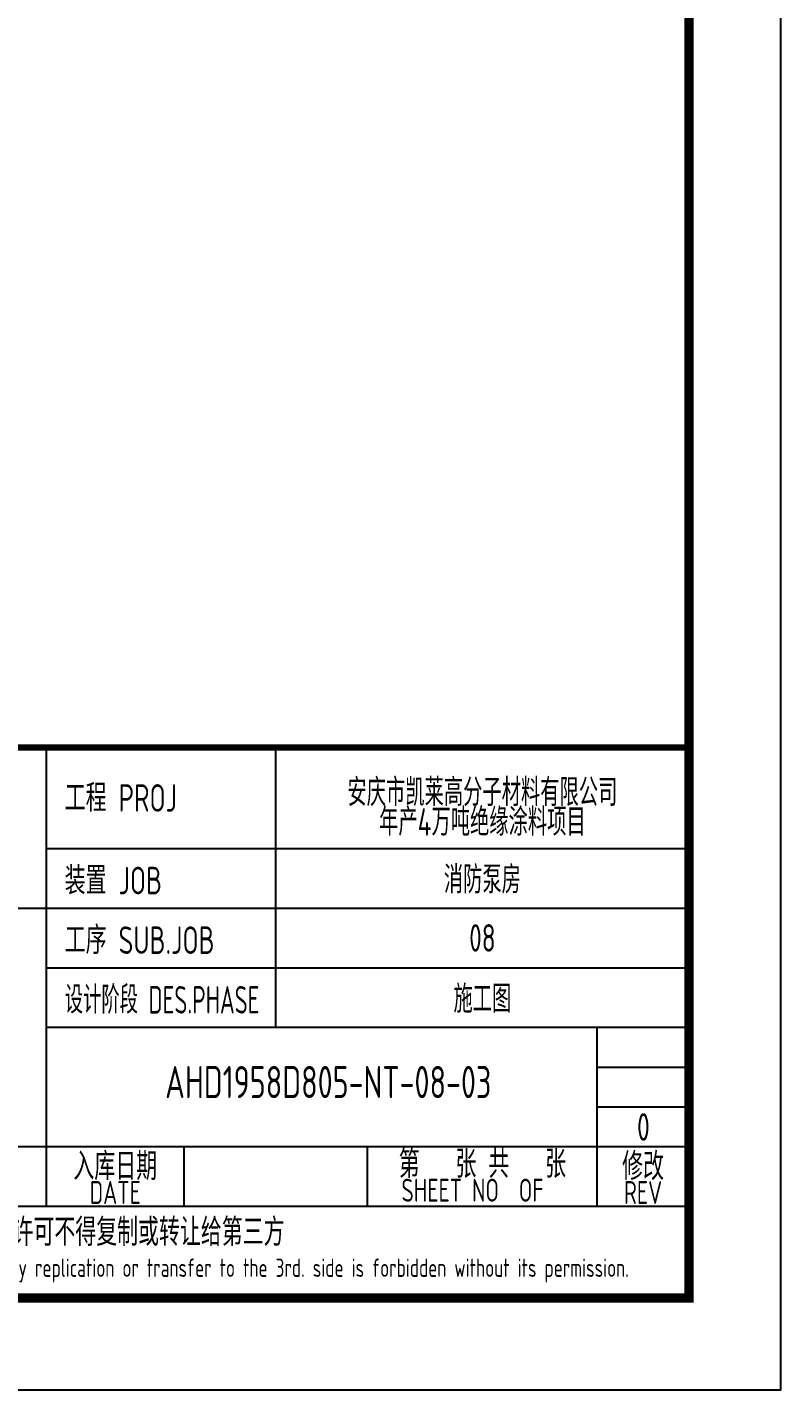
# Model space of a CAD drawing. Extents: x 5109802 to 7068445, y -422737 to 2032183.
# Drawn here: x 5185699 to 5193907, y -422737 to -407887 of the extents above; entities that cross this region are included whole.
import ezdxf
from ezdxf.enums import TextEntityAlignment as Align

# ---------------------------------------------------------------- set-up
doc = ezdxf.new("R2010")
doc.units = 0
doc.header["$LTSCALE"] = 1000
doc.header["$MEASUREMENT"] = 0
doc.layers.get('0').update_dxf_attribs({"linetype": 'CONTINUOUS'})
doc.layers.add('AXIS', color=3, linetype='CONTINUOUS')
doc.layers.add('PUB_TITLE', color=4, linetype='CONTINUOUS')
doc.styles.add('AHD', font='sceie.shx', dxfattribs={"width": 0.7, "bigfont": 'sceic.shx'})
doc.styles.add('sceie', font='SCEIE', dxfattribs={"width": 0.75, "bigfont": 'SCEIC'})
doc.styles.add('TSSD_Rein', font='Tssdeng.shx', dxfattribs={"width": 0.7, "bigfont": 'hztxt.shx'})

msp = doc.modelspace()

# ---------------------------------------------------------------- linework, layer by layer
for p, q in [((5185907.2, -420737.3), (5185907.2, -415737.3)), ((5188407.2, -418787.3), (5188407.2, -415737.3)), ((5192907.2, -421737.3), (5192907.2, -415737.3)), ((5185907.2, -416837.3), (5192907.2, -416837.3)), ((5174907.2, -417487.3), (5192907.2, -417487.3)), ((5185907.2, -418137.3), (5192907.2, -418137.3)), ((5185907.2, -418787.3), (5192907.2, -418787.3)), ((5191907.2, -420737.3), (5191907.2, -418787.3)), ((5191907.2, -419220.7), (5192907.2, -419220.7)), ((5191907.2, -419654), (5192907.2, -419654)), ((5174907.2, -420087.3), (5192907.2, -420087.3)), ((5187407.2, -420737.3), (5187407.2, -420087.3)), ((5189407.2, -420737.3), (5189407.2, -420087.3)), ((5174907.2, -420737.3), (5192907.2, -420737.3)), ((5174907.2, -421737.3), (5192907.2, -421737.3))]:
    msp.add_line(p, q)
msp.add_lwpolyline([(5192907.2, -415737.3, 70, 70, 0), (5174907.2, -415737.3, 70, 70, 0), (5174907.2, -421737.3, 0, 0, 0)], format="xyseb")
at = {"layer": 'PUB_TITLE', "color": 4}
msp.add_lwpolyline([(5109807.2, -422737.3), (5193907.2, -422737.3), (5193907.2, -363337.3), (5109807.2, -363337.3)], close=True, dxfattribs=at)
at = {"layer": 'PUB_TITLE', "color": 4, "const_width": 100}
msp.add_lwpolyline([(5112307.2, -421737.3), (5192907.2, -421737.3), (5192907.2, -364337.3), (5112307.2, -364337.3)], close=True, dxfattribs=at)

# ---------------------------------------------------------------- texts
at = {"style": 'AHD'}
for s, width, p in [('工程 PROJ', 0.8, (5186107.2, -416437.3)), ('工程 PROJ', 0.8, (5186107.2, -416437.3)), ('装置 JOB', 0.8, (5186107.2, -417337.3)), ('装置 JOB', 0.8, (5186107.2, -417337.3)), ('工序 SUB.JOB', 0.8, (5186107.2, -417987.3)), ('工序 SUB.JOB', 0.8, (5186107.2, -417987.3)), ('设计阶段 DES.PHASE', 0.7, (5186107.2, -418637.3)), ('设计阶段 DES.PHASE', 0.7, (5186107.2, -418637.3))]:
    msp.add_text(s, height=300, dxfattribs=dict(at, width=width)).set_placement(p)
at = {"style": 'AHD', "width": 0.8}
for s, height, p in [('第   张 共   张', 300, (5190657.2, -420262.3)), ('入库日期', 300, (5186657.2, -420287.3)), ('入库日期', 300, (5186657.2, -420287.3)), ('修改', 300, (5192407.2, -420287.3)), ('修改', 300, (5192407.2, -420287.3)), ('DATE', 250, (5186657.2, -420587.3)), ('DATE', 250, (5186657.2, -420587.3)), ('SHEET NO  OF  ', 250, (5190657.2, -420562.3)), ('SHEET NO  OF  ', 250, (5190657.2, -420562.3)), ('REV', 250, (5192407.2, -420587.3)), ('REV', 250, (5192407.2, -420587.3)), ('本文件专有权属安徽华东化工医药工程有限责任公司所有,未经许可不得复制或转让给第三方', 300, (5183907.2, -421037.3)), ('本文件专有权属安徽华东化工医药工程有限责任公司所有,未经许可不得复制或转让给第三方', 300, (5183907.2, -421037.3)), ('The proprietary right of this document belongs to Anhui Huadong Chemical And Medical Engineering  Co.,Ltd.  and any replication or transfer to the 3rd. side is forbidden without its permission. ', 200, (5183907.2, -421437.3))]:
    msp.add_text(s, height=height, dxfattribs=at).set_placement(p, align=Align.MIDDLE)
at = {"width": 0.8}
for tag, text, height, style, p in [('AHD1958D805-NT-08-03', '200320-02-040', 350, 'sceie', (5188978, -419383.6)), ('0', '0', 300, 'AHD', (5192411.3, -419873.4)), ('0', '0', 300, 'AHD', (5192411.3, -419873.4))]:
    msp.add_attdef(tag, text=text, height=height, dxfattribs=dict(at, style=style)).set_placement(p, align=Align.MIDDLE)
at = {"layer": 'AXIS', "style": 'TSSD_Rein', "width": 0.7}
for s, p in [('安庆市凯莱高分子材料有限公司', (5190657.2, -416209.7)), ('年产4万吨绝缘涂料项目', (5190657.2, -416532.8)), ('消防泵房', (5190657.2, -417162.3)), ('08', (5190657.2, -417812.3)), ('施工图', (5190657.2, -418462.3))]:
    msp.add_text(s, height=300, dxfattribs=at).set_placement(p, align=Align.MIDDLE)

doc.saveas('drawing.dxf')
